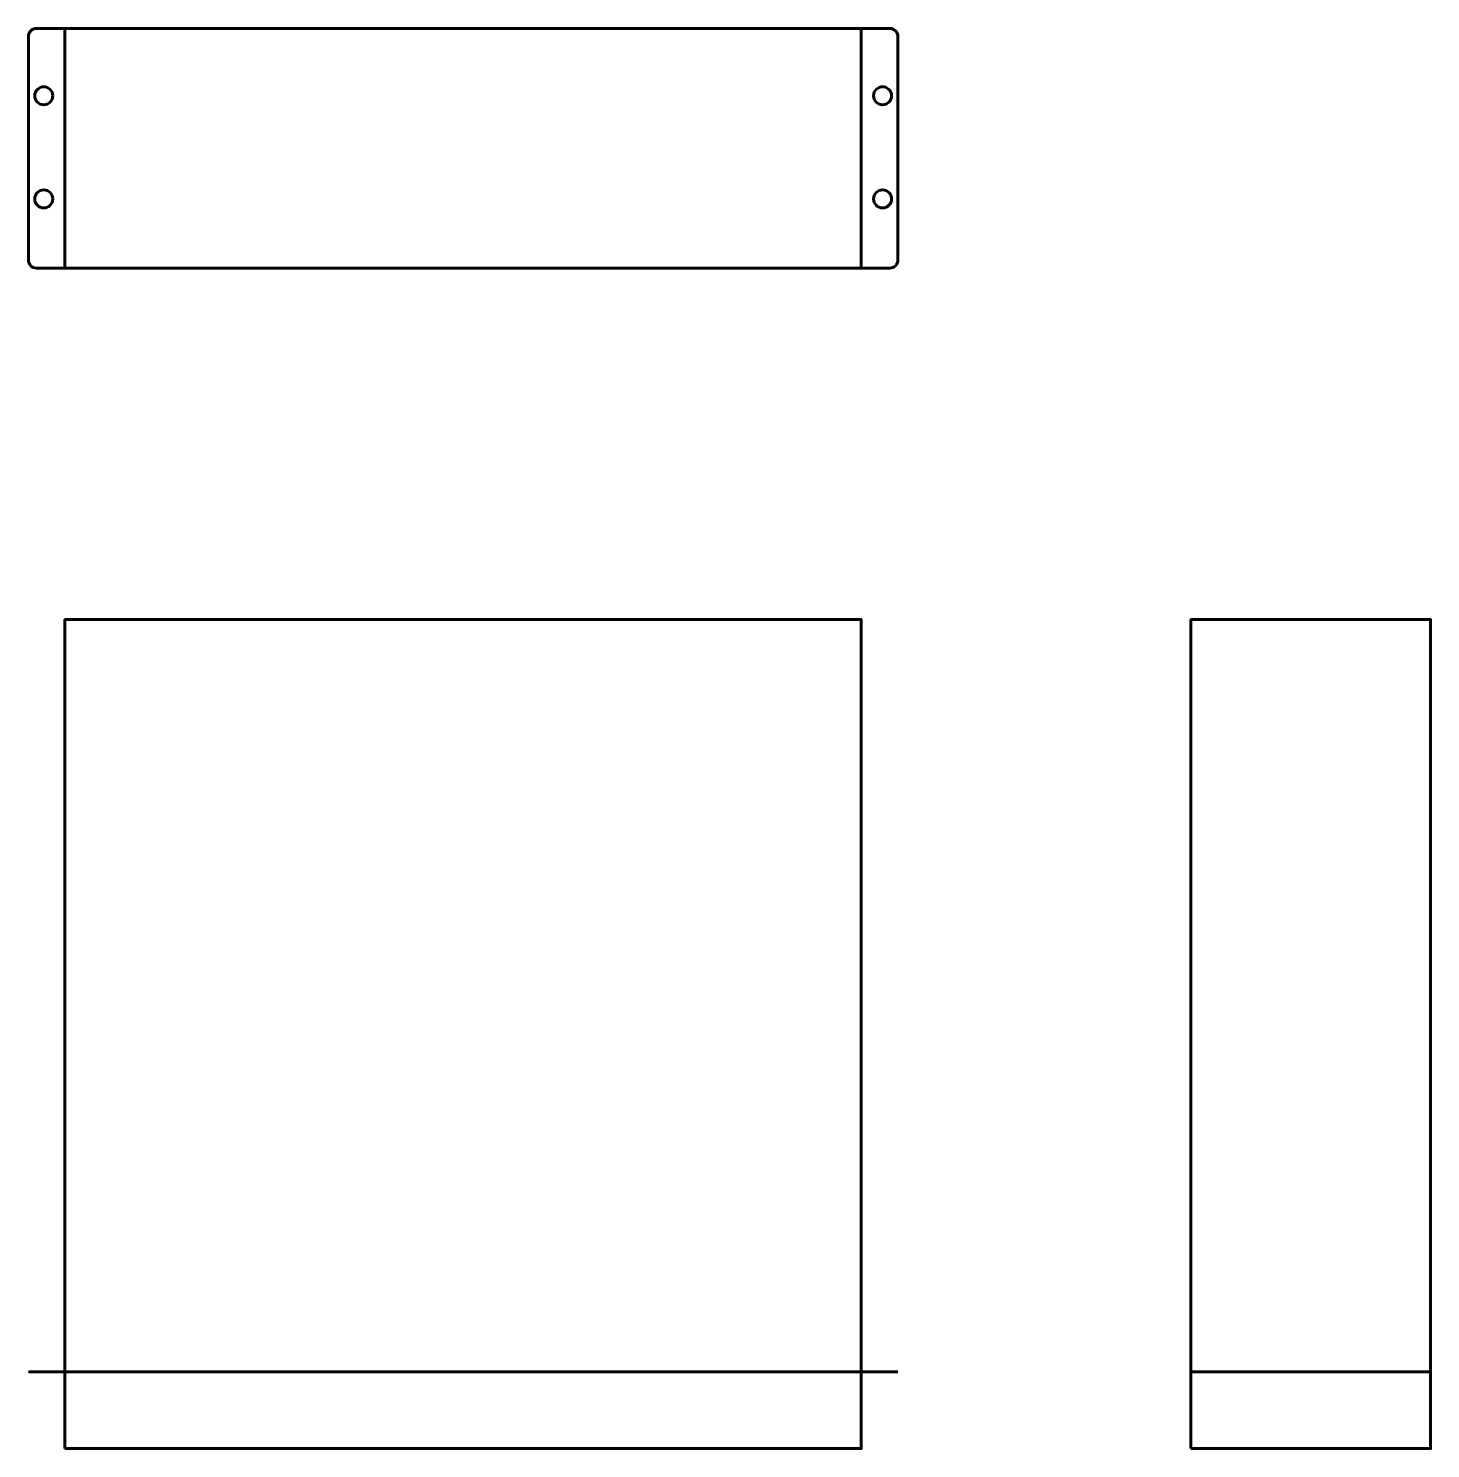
# Model space of a CAD drawing. Header units: millimetres. Extents: x -20 to 758, y 0 to 788.
import ezdxf

# ---------------------------------------------------------------- set-up
doc = ezdxf.new("R2010")
doc.units = ezdxf.units.MM
doc.header["$MEASUREMENT"] = 0
doc.layers.get('0').update_dxf_attribs({"lineweight": 60})

msp = doc.modelspace()

# ---------------------------------------------------------------- linework, layer by layer
for p, q in [((442, 788), (457.82, 788)), ((-20.3, 659.48), (-20.3, 783.52)), ((0, 788), (-15.82, 788)), ((0, 655), (0, 788)), ((442, 655), (442, 788)), ((462.3, 659.48, 5), (462.3, 783.52, 5)), ((0, 655), (-15.82, 655)), ((442, 655), (457.82, 655)), ((0, 42.5), (-20.3, 42.5)), ((0, 42.5), (442, 42.5, 5)), ((442, 42.5, 5), (462.3, 42.5, 5)), ((625, 42.5, 5), (758, 42.5, 5))]:
    msp.add_line(p, q)
for points in [[(0, 655), (442, 655), (442, 788), (0, 788)], [(0, 0), (442, 0), (442, 460), (0, 460)], [(625, 0), (758, 0), (758, 460), (625, 460)]]:
    msp.add_lwpolyline(points, close=True)
for centre in [(-11.8, 750.6), (453.8, 750.6), (-11.8, 693.4), (453.8, 693.4)]:
    msp.add_circle(centre, 5)
for centre, start, end in [((-15.82, 783.52), 90, 180), ((457.82, 783.52), 0, 90), ((-15.82, 659.48), 180, 270), ((457.82, 659.48, 5), 270, 0)]:
    msp.add_arc(centre, 4.48, start, end)

doc.saveas('drawing.dxf')
